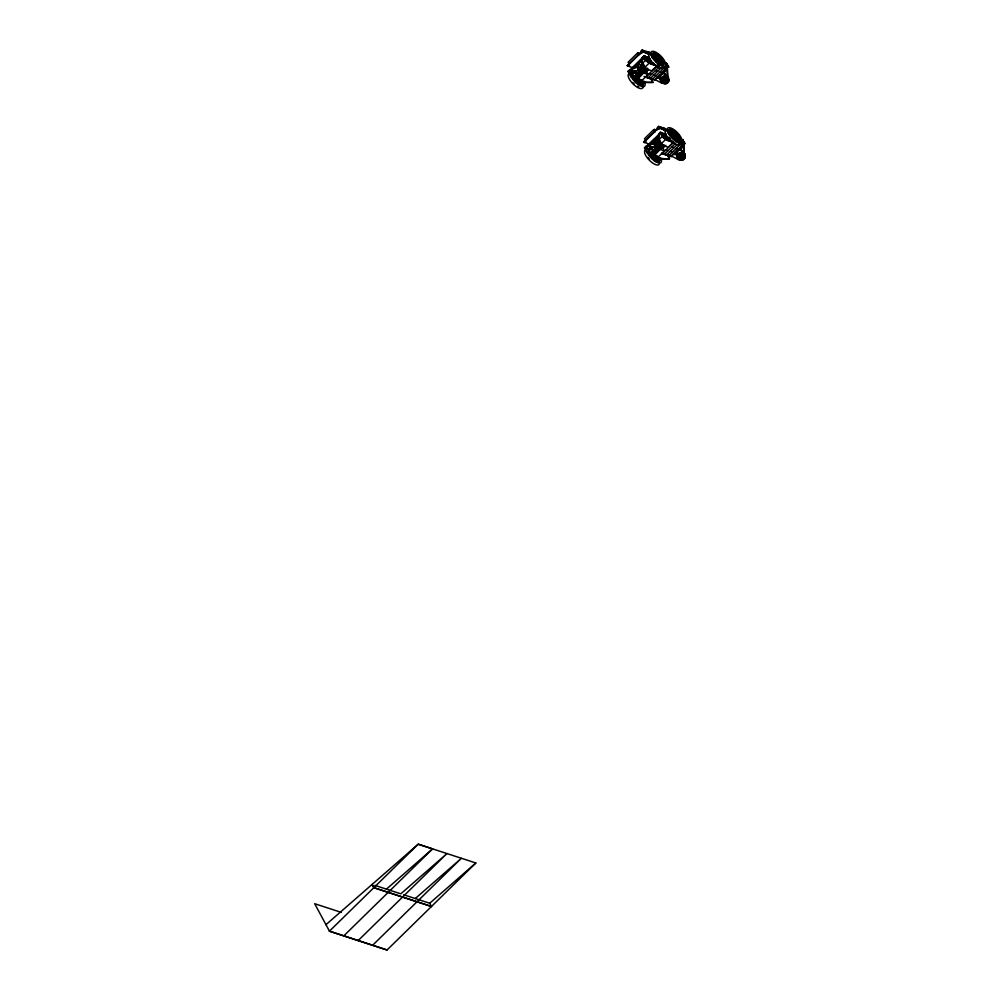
<?xml version="1.0" encoding="UTF-8"?>
<svg xmlns="http://www.w3.org/2000/svg" width="1000" height="1000" viewBox="0 0 1000 1000"><rect width="100%" height="100%" fill="white"/><g stroke="black" fill="none" stroke-linecap="round" stroke-linejoin="round"><path stroke-width="1.5" d="M629.6 69.825L630.825 70.1L629.6 69.825L628.15 71.562L630.812 76.575C637.013 81.062 645.225 82.75 653.062 82.375L650.85 79.088M669.463 158.787L667.537 155.2L669.463 158.787C661.637 159.15 653.413 157.463 647.212 152.988L644.55 147.9L646.012 146.225L646.938 146.788M630.025 69.737L635.625 70.912A6.375 4.713 -71.9 0 0 641.612 65.037L642.562 57.987L630.65 70.5M642.237 57.7L643.012 58.388L642.325 57.65M646.425 146.137L652.025 147.325A6.375 4.713 -71.9 0 0 658.025 141.438L659.262 134.938L658.637 134.1M661.9 82.65L662.763 83.35L660.675 80.125A4 2.963 -71.9 0 1 661.612 74.4A4 2.963 -71.9 0 1 665.938 74.975L668.312 77.912L667.163 77.7L665.65 74.875A4 2.963 -71.9 0 0 663.763 73.362L661.325 74.312L659.9 77.138A4 2.963 -71.9 0 0 660.387 80.037L661.9 83.225L654.975 79.575M662.188 82.312L662.513 82.425A2.812 1.087 45.6 0 0 665.337 83.5M647.487 152.562L648.438 152.812L647.725 152.513M667.738 76.875L667.163 77.7M668.125 77.263L667.188 65.963M682.05 151.275L684.712 154.312L683.575 154.1L682.05 151.275A4 2.963 -71.9 0 0 680.163 149.762L677.738 150.712L676.312 153.537A4 2.963 -71.9 0 0 676.8 156.438L678.312 159.25L679.463 159.462M630.363 70.4L635.337 70.825A6.375 4.713 -71.9 0 0 641.338 64.95L642.85 58.537M652.025 147.325L651.737 147.225A6.375 4.713 -71.9 0 0 657.738 141.35L658.975 134.838M629.513 65.425L628.263 65.213L628.438 66.188M638.8 63.612C643.075 58.1 636.763 65.763 638.7 62.763M646 57.55L645.4 57.062M658.413 129.288L657.788 128.95L658.662 127.863L666.675 130.475M659.062 128.512L658.475 127.513L643.675 142.025L648.913 144.012M659.488 128.525L658.05 128.463L643.863 142.375M671.838 133.475C670.188 138.763 681.25 140.25 674.188 134.562A2.125 0.825 45.6 0 1 673.875 133.475L673.913 133.312A2.125 0.825 45.6 0 1 675.113 133.387A2.125 0.825 45.6 0 1 675.638 134.887L675.1 135.412A2.125 0.825 45.6 0 0 674.562 133.925A2.125 0.825 45.6 0 0 673.462 133.725M682.862 144.188A2.362 0.912 45.6 0 1 682.288 145.438L680.088 147.775M650.837 78.662L645.225 76.712M667.237 155.062L663.075 153.537M660.575 61.95C656.875 63.875 652.513 54.15 658.05 58.4A2.125 0.825 45.6 0 0 658.325 58.55M659.762 61.925C658.825 53.038 650.925 58.487 659.45 62.062M637.263 64.638C634.975 63.738 637.45 69.188 638.737 67.8C633 59.887 640.8 67.6 637.863 67.85M635.475 66.862C635.775 64.35 631.15 71.162 635.125 66.862M638.538 62.9C636.538 65.875 644.05 57.987 637.25 63.5M657.7 78.238C658.725 77.287 662.038 75.612 657.412 78.15M665.65 70.45C662.038 73.138 665.2 73.15 665.5 70.375M651.888 143.262C644.45 146.7 656.575 142.413 649.762 144.625M654.587 139.288L654.925 139.913L656.462 137.863L655.212 140.013L656.762 138.012L653.875 139.575M674.1 154.637C675.138 153.763 678.375 151.9 673.825 154.55M680.312 148.2L680.65 148.825L682.1 146.875L680.938 148.925L682.387 147.012L680.662 148.212M631.025 69.475L631.475 70.025M643.188 58.712L641.425 60.45L646.075 69.075L644.4 69.95L646.075 69.075M654.125 152.525C654.137 154.675 657.225 150.925 654.45 152.213M660.6 145.662L661.675 144.913L662.188 145.562M682.875 140.525A2.763 1.525 -28.4 0 1 683 140.188L683.05 139.512M663.238 67.237L668.737 67.013L666.7 63.612M683.025 140.137L684.85 143.7L678.325 143.625M666.525 63.288L668.45 67.3M651.862 158.512A2.15 0.838 45.6 0 1 651.538 157.312L651.637 157.188A2.15 0.838 45.6 0 1 652.738 157.387A2.15 0.838 45.6 0 1 653.312 158.713L653.275 158.887A2.15 0.838 45.6 0 1 652.613 159.05M659.212 58.525L659.212 58.525A2.125 0.825 45.6 0 1 658.587 58.65L659.912 61.612A2.125 0.825 45.6 0 1 659.55 61.363M636.875 64.538L638.162 67.987M651.875 142.662L649.987 144.65M663.162 77.825L663.775 77.075M629.338 64.787L627.888 65.013L628.062 66.162L627.263 65.625L642.075 51.112L650.088 53.725M641.45 51.725C643.025 54.9 642.638 48.837 641.625 52.875M634.438 67.737L634.45 66.925M634.038 70.537L636.688 74.837M645.65 141.075L644.287 141.412L644.45 142.25M645.5 142.312C647.2 140.15 642.425 142.537 645.075 142.525M666.488 130.125L658.9 127.675L657.625 128.75M652.013 141.438L653.612 140.963L657.275 147.887M651.012 147.113L650.325 147.162L653.1 151.237M654.95 156.6L654.3 156.475M683.9 153.488A1.975 0.762 45.6 0 0 683.125 152.938L682.775 152.775A1.975 0.762 45.6 0 0 682.45 154.075A1.975 0.762 45.6 0 0 684.725 155.725A1.975 0.762 45.6 0 0 684.262 153.863L684.525 153.663M666.462 63.388L663.962 62.475M666.538 64.75L666.612 64.538M637.987 53L638.475 55.338L637.987 53L640.487 53.812M640.775 51.337L642.138 50L643.65 50.487L644.9 52.838M627.45 65.975L642.262 51.463L650.275 54.075M647.675 53.637L646.825 51.513L648.45 53.637M646.637 51.712L647.412 51.712M648.162 51.95L647.475 51.988L649.087 54.212M642.275 57.9C644.2 57.6 643.637 51.6 646.787 60.925L650.913 63.663L658.05 66M629.775 70.15L628.475 71.425L631.737 76.575M630.05 69.812L643.875 56.337L646.5 61.212L650.612 63.95L659.188 66.75M649.05 53.762L648.413 52.038L649.75 54.325M648.9 52.2L648.225 52.225M648.962 52.462L650.688 54.375M649.65 52.438L650.225 53.675M648.587 54.062L647.663 51.788M650.2 52.875L650.725 53.837M649.825 54.462L649.163 52.275M650.088 54.55L648.538 53.788M635.025 70.612L632.112 73.463L634.362 77.625L642.237 80.188L648.05 74.488L645.812 70.325M642.663 63.137L646.538 59.337M630.812 76.575L631.638 76.287M646.5 61.212L647.262 60.95M654.338 53.75L655.075 53.025M652.387 57.938L653.125 57.213A7.963 3.088 45.6 0 1 658.05 54.638A7.963 3.088 45.6 0 1 663.512 64.775A7.963 3.088 45.6 0 1 653.138 57.213L653 57.162A2.125 0.825 45.6 0 1 652.463 56.6M634.7 75.8L643.3 67.375L647.6 68.775L639.212 77.588L634.7 75.8L639.212 77.588M634.913 76.188L643.512 67.763L647.812 69.162M653.288 58.225L654.013 57.775A2.125 0.825 45.6 0 1 655.438 58.925A2.125 0.825 45.6 0 1 654.912 59.45L654.762 59.413A2.125 0.825 45.6 0 1 653.55 58.688M640.975 81.425L641.938 80.475L634.062 77.912L633.1 78.863L644.938 82.575L653.062 82.375M634.362 77.625L636.3 75.725M644.9 67.3L649.75 62.538L652.375 63.4M636.138 75.987L638.175 75.075L638.7 76.062L637.5 77.25L636.138 75.987L637.5 77.25M638.138 74.025L640.175 73.1L640.713 74.1L639.5 75.287L638.138 74.025L639.5 75.287M640.588 71.612L642.625 70.7L643.162 71.7L641.95 72.888L640.588 71.612L641.95 72.888M642.6 69.65L644.625 68.737L645.163 69.737L643.962 70.925L642.6 69.65L643.8 68.475L645.475 68.5M650.037 62.263L651.012 61.3L648.775 57.15L647.8 58.1L650.037 62.263L653.975 63.537M655.062 57.587L655.675 56.625A2.125 0.825 45.6 0 0 654.463 55.2M656.213 57.237A2.125 0.825 45.6 0 0 656.35 56.363L656.225 56.087A2.125 0.825 45.6 0 0 654.712 54.45A2.125 0.825 45.6 0 0 654.712 55.587L654.887 55.888A2.125 0.825 45.6 0 0 656.213 57.237L656.438 57.025M636.962 76.25L638.175 75.075M638.962 74.287L640.175 73.1M641.413 71.888L642.625 70.7M636.675 76.975L638.7 76.062M638.675 75.013L640.713 74.1M641.125 72.613L643.162 71.7M643.138 70.65L645.163 69.737M657.4 57.237A2.125 0.825 45.6 0 1 658.162 57.525L658.7 56.988A2.125 0.825 45.6 0 1 659.237 58.487M645.4 70.25L647.463 68.225M658.263 58.2L658.05 58.4A2.125 0.825 45.6 0 1 657.475 57.075L657.513 56.913A2.125 0.825 45.6 0 1 658.7 56.988M639 77.2L647.6 68.775M657.487 59.75L655.65 58.725L654.887 59.462A2.125 0.825 45.6 0 0 653.475 58.312M657.663 59.662L659.762 60.062M636.438 82.688A2.15 0.838 45.6 0 0 636.862 82.487L636.912 82.312A2.15 0.838 45.6 0 0 636.337 80.988L635.575 81.725A3.237 1.262 45.6 0 0 636.213 82.25M656.388 61.325L657.15 60.587M645.312 72.987L648.4 69.963M660.225 59.787L659.55 60.275A2.125 0.825 45.6 0 0 660.975 61.425L661.237 61.537A2.125 0.825 45.6 0 0 661.988 61.062A2.125 0.825 45.6 0 0 660.3 59.8L660.062 59.75A2.125 0.825 45.6 0 0 659.55 60.275L659.762 60.338A2.125 0.825 45.6 0 1 661.438 61.6L661.988 61.062M639.4 84.75A2.15 0.838 45.6 0 0 639.7 84.975A2.15 0.838 45.6 0 0 639.688 83.812L639.513 83.525A2.15 0.838 45.6 0 0 638.175 82.163L637.425 82.9A3.237 1.262 45.6 0 0 638.513 82.688L638.725 82.475A2.15 0.838 45.6 0 0 639.65 83.912L639.925 84.188A2.15 0.838 45.6 0 0 640.225 84.438M659.975 64.538A2.125 0.825 45.6 0 1 658.763 63.113L658.625 62.838A2.125 0.825 45.6 0 1 658.763 61.962L658.975 61.75M659.312 62.287L660.125 61.413M659.525 62.3L659.85 61.75A2.112 0.812 45.6 0 0 660.763 63.188L661.038 63.463A2.112 0.812 45.6 0 0 662.638 64.287A2.125 0.825 45.6 0 0 661.438 62.575L660.863 62.125M657.625 65.113L651.8 70.812L643.925 68.25M644.587 76.575A2.362 0.912 45.6 0 0 645.7 77.225L657.013 66.137A2.362 0.912 45.6 0 1 655.9 65.487M642.725 80.712L641.45 81.975A7.963 3.088 45.6 0 1 642.087 83.425M662.588 61.262L663.325 60.538M642.175 85.675A7.963 3.088 45.6 0 0 642.638 82.9L643.375 82.175A7.963 3.088 45.6 0 1 640.088 84.637A7.963 3.088 45.6 0 1 632.537 77.387M647.913 77.95L659.225 66.862M650.138 78.675L661.45 67.588L667.387 69.525L665.588 69.325L654.575 80.125L645.7 77.225M652.35 79.4L663.662 68.312M659.587 75.025L656.488 78.062L659.875 75.113M665.475 69.262L662.362 72.3L665.75 69.35M660.387 80.412L662.562 82.15L661.963 82.762M665.65 74.875L667.875 77.438M667.562 77.375C668.225 75.5 669.412 78.888 667.463 77.412L666.5 65.113M668.062 76.975L667.45 77.787L665.938 74.975M662.463 83.413L662.975 82.662M655.713 130.363L653.65 129.688L644.525 138.637L645.6 140.625M654.388 129.4L654.875 131.738L654.388 129.4L656.888 130.213M657.175 127.737L658.538 126.4L660.05 126.888M659.538 128.5L660.9 127.175L662.4 127.662L663.662 130M663.812 128.112L663.037 128.112L665 130.463M658.688 134.3C660.612 134 660.05 128 663.188 137.325L667.312 140.062L673.025 141.925M646.45 146.225L659.075 134.512M664.562 128.35L663.875 128.387L665.413 130.475M658.787 134.688L659.638 135.037L658.962 134.388L647.05 146.9L646.188 146.55L644.887 147.825L647.513 152.7L651.625 155.438M658.975 134.012L660.275 132.738L665.938 134.588M665.312 128.6L664.625 128.625L666.35 130.525M665.375 128.863L665.888 129.825A9.963 3.875 45.6 0 0 670.875 140.963A9.963 3.875 45.6 0 0 680.113 142.725M654.887 143.775C653.675 147.725 651.488 134.125 655.138 144.2C653.45 145.363 651.513 139.95 654.212 140.4M665.662 130.562L664.812 128.438M651.438 147.012L648.525 149.863L650.763 154.025L658.637 156.588L664.463 150.887L662.212 146.725M658.088 140.488L662.938 135.738M674.163 142.688L667.025 140.35L663.188 137.325M670.738 130.15L671.475 129.425M670.438 131.463A2.125 0.825 45.6 0 1 670.575 131.375L671.112 130.85A2.125 0.825 45.6 0 1 672.625 132.487L672.75 132.762A2.125 0.825 45.6 0 1 672.625 133.637L674.188 134.562M668.8 134.338L669.538 133.613A7.963 3.088 45.6 0 1 674.45 131.037A7.963 3.088 45.6 0 1 679.912 141.175A7.963 3.088 45.6 0 1 669.538 133.625M651.112 152.2L659.712 143.775L664 145.175L655.612 154L651.112 152.2L653.975 153.138M651.325 152.6L659.912 144.175L664.212 145.575M669.613 134.6L670.413 134.175A2.125 0.825 45.6 0 1 671.838 135.325L673.925 135.725L672.05 135.125L670.537 136.337M648.375 153.175L649.5 155.262L650.475 154.312L658.35 156.875L657.375 157.825M650.763 154.025L653.75 151.2L655.113 152.463L653.9 153.65L652.537 152.387L653.9 153.65M654.538 150.425L656.575 149.512L657.113 150.5L655.9 151.688L654.538 150.425L655.9 151.688M657 148.012L659.025 147.1L659.562 148.1L658.363 149.288L657 148.012L658.363 149.288M660.212 144.875L659 146.05L660.362 147.325L661.562 146.137L660.212 144.875L661.562 146.137M660.325 144.65L666.15 138.938L663.913 134.787M667.412 137.713L665.175 133.55L664.2 134.5L666.438 138.663L667.412 137.713L670.037 138.562M671.475 133.988L672.6 133.35L674.4 134.35M671.475 134.425L671.688 133.775M672.6 133.35L671.938 133.537M670.575 131.375A2.125 0.825 45.6 0 1 672.075 133.012L672.212 133.3A2.125 0.825 45.6 0 1 672.288 133.55L672.837 133.425M657.825 148.287L659.025 147.1M659.825 146.325L661.038 145.137M671.65 134.975L671.688 134.225M653.075 153.375L655.113 152.463M655.075 151.412L657.113 150.5M657.537 149.012L659.562 148.1M655.275 139.288L659.538 147.05L660.738 145.863M671.975 135.6L671.862 134.762M672.425 136.237L672.188 135.387M676.312 138.012L674.663 134.6M664 145.175L655.612 154M672.987 136.875L672.65 136.037M674.075 136.062L676.162 136.463M651.975 158.125L652.738 157.387M672.513 137.587A2.112 0.825 45.6 0 1 672.8 137.725L673.55 136.988M673.6 137.45L677.262 138.512M662.738 148.375L665.825 145.35M677.525 138.525A2.125 0.825 45.6 0 0 677.837 138L678.388 137.463A2.125 0.825 45.6 0 0 676.7 136.2L675.413 137.2A2.125 0.825 45.6 0 0 675.675 137.487M653.825 159.3L654.587 158.562A2.15 0.838 45.6 0 1 655.913 159.925L656.1 160.212A2.15 0.838 45.6 0 1 656.1 161.375A2.15 0.838 45.6 0 1 654.587 159.725L654.45 159.438A2.15 0.838 45.6 0 1 654.587 158.562M674.488 138.975A2.125 0.825 45.6 0 1 674.625 138.9L675.375 138.162M654.912 159.088L655.675 158.338A2.15 0.838 45.6 0 1 656.988 158.938L657.288 159.188A2.15 0.838 45.6 0 1 658.487 160.9A2.15 0.838 45.6 0 1 656.875 160.062L656.587 159.787A2.15 0.838 45.6 0 1 655.675 158.338M676.137 139.525A2.112 0.812 45.6 0 1 675.725 138.688L676.538 137.812M675.725 138.688L676.25 138.15A2.112 0.812 45.6 0 0 677.163 139.588L677.45 139.863A2.112 0.812 45.6 0 0 679.038 140.688L678.487 141.213A2.112 0.812 45.6 0 1 677.487 140.85M673.05 142.463L668.2 147.213L661.637 145.075M661.45 153.312A2.362 0.912 45.6 0 0 662.1 153.625L673.413 142.537M679.725 136.938L678.45 138.2A7.963 3.088 45.6 0 1 679.087 139.65M676.125 141.688L676.675 141.163A2.125 0.825 45.6 0 0 676.675 140.013L676.5 139.713A2.125 0.825 45.6 0 0 675.163 138.363A2.125 0.825 45.6 0 0 675.037 139.238L675.163 139.512A2.125 0.825 45.6 0 0 676.675 141.163M664.312 154.35L675.638 143.262M649.5 155.262L661.637 158.7M666.538 155.075L676.912 144.913M668.75 155.8L680.062 144.713L683.8 145.925L681.988 145.725L670.975 156.525L662.1 153.625M674.963 152.262L678.263 149.025M682.288 145.438L681.988 145.725A2.362 0.912 45.6 0 0 682.825 145.438M672.55 154.55L676.275 151.512M683.45 145.287L683.863 153.812L684.95 154.088L682.337 151.375A4 2.963 -71.9 0 0 678.012 150.8A4 2.963 -71.9 0 0 677.075 156.525L678.3 159.625L670.05 155.262M678.312 159.05L678.587 158.713A1.975 0.762 45.6 0 1 678.55 156.925M683.575 154.1L684.15 153.238M678.363 159.162L678.625 158.812A1.975 0.762 45.6 0 0 680.812 159.45M683.962 153.775L684.513 153.112M684.463 153.387L683.85 154.188L682.337 151.375M678.875 159.812L676.8 156.438M343.762 935.913L432.562 848.888L418.225 844.188L325.925 924.725M358.113 940.625L446.925 853.6L400.812 893.825L374.95 885.4M372.55 945.35L461.35 858.325L415.262 898.538M387.05 950L475.85 862.975L418.225 844.188L329.412 931.213L387.05 950L329.487 931.137M386.438 889.137L432.512 848.938M403.7 894.775L429.7 903.25L475.85 862.975M641.637 52.062L643 51.725L642.05 52.488M642.387 58.288L643.025 58.125M655.275 140.137L655.562 141.05L655.55 140.238M651.05 78.95L651.263 78.812A2.763 1.512 -28.3 0 1 651.95 78.475M667.45 155.35L667.675 155.213A2.763 1.512 -28.3 0 1 668.363 154.875L668.487 154.825M654.45 151.7L655.113 151.537M628.475 65.775L627.263 65.625M631.587 71.55L630.837 71.513M638.237 76.787L639.312 75.738L638 76.4M662.475 145.488L660.812 146.35L662.487 145.5L658.575 138.225M638.55 80.2L637.05 79.388M683.363 141.575L683.025 140.95M630.087 69.612L630.825 70.1M646.488 146.012L647.225 146.512M665.55 153.8L664.925 153.463M663.525 66.963L668.737 67.013M679.925 143.363L685.15 143.412M661.35 158.975L669.175 159.062M681.75 142.162L681.475 141.55M676.625 136.188L676.462 136.15A2.125 0.825 45.6 0 0 675.95 136.675A2.125 0.825 45.6 0 0 675.462 136.85M670.625 136.35L670.775 136.387A2.125 0.825 45.6 0 0 671.287 135.863A2.125 0.825 45.6 0 0 669.875 134.713L669.688 134.625M651.225 78.838L644.05 76.5M667.638 155.238L661.875 153.363M644.488 50.763L646 51.262L647.262 53.6L645.75 53.113M660.462 57.112L661.25 57.65M643.863 55.912L648.35 57.362M663.812 62.375L666.762 63.362M643.737 55.975L648.388 57.4M645.288 56.8L648.112 57.725M642.4 57.287L643.15 57.538M655.462 70.55L657.688 71.275M659.9 72L662.113 72.725M629.538 66.65L632.5 67.613M649.463 73.537L651.675 74.262M653.9 74.987L656.112 75.713M642.8 72.775L648.05 74.488M628.237 71.175L632.513 72.525M628.188 71.275L634.15 73.263M628.138 71.45L633.812 73.463M628.175 71.662L633.837 73.5M661.912 82.85L662.763 83.125M665.938 130.512L664.35 130L663.238 127.912M660.138 132.375L666.2 134.262M658.8 133.688L659.55 133.938M666.438 138.663L670.375 139.938M671.862 146.95L674.087 147.675M676.3 148.4L678.525 149.125M659.538 147.05L660.362 147.325M643.675 142.025L644.463 142.562M665.863 149.938L668.088 150.662M670.3 151.387L672.525 152.113M659.212 149.175L664.463 150.887M644.675 147.537L648.925 148.925M644.587 147.675L650.55 149.662M644.55 147.787L650.212 149.7M644.55 147.963L648.825 149.45M431.45 906.488L373.825 887.7L372.075 884.463L373.85 887.663L431.45 906.488L429.7 903.25M341.238 912.375L314.688 903.713L329.5 931.237M638.475 55.338L637.25 53.288L628.125 62.225L629.2 64.225M640.575 80.45A2.15 0.838 45.6 0 1 641.425 81.25A2.15 0.838 45.6 0 1 640.662 81.725L640.4 81.613A2.15 0.838 45.6 0 1 638.975 80.45M657.562 157.363A2.15 0.838 45.6 0 1 657.825 157.65A2.15 0.838 45.6 0 1 657.075 158.125L656.8 158.012A2.15 0.838 45.6 0 1 655.375 156.85A2.15 0.838 45.6 0 1 655.438 156.5M653.75 57.663L653.825 57.7A2.125 0.825 45.6 0 0 653 58.137A2.125 0.825 45.6 0 0 653.263 58.425M670.15 134.062L670.225 134.1A2.125 0.825 45.6 0 0 669.4 134.537A2.125 0.825 45.6 0 0 671.087 135.8L671.325 135.85A2.125 0.825 45.6 0 0 671.838 135.325M659.762 62.362L660.9 63.113A2.125 0.825 45.6 0 1 662 64.55M676.162 138.775L677.3 139.512A2.125 0.825 45.6 0 1 678.487 141.213M666.188 76.325L665.675 76.1A2.812 1.087 45.6 0 0 664.987 77.588A2.812 1.087 45.6 0 0 667.913 80.25A2.812 1.087 45.6 0 0 668.6 78.763M665.537 76.388L664.912 76.112A3.475 1.35 45.6 0 0 664.062 77.938A3.475 1.35 45.6 0 0 667.675 81.225A3.475 1.35 45.6 0 0 668.525 79.388M666.938 76.9L667.275 77.562M662.337 81.412L662.288 80.588M663.5 137.2L663.787 137.525M683.337 153.3L683.625 153.825M680.175 153.475L679.837 153.325A4.037 1.562 45.6 0 0 680 157.05A4.037 1.562 45.6 0 0 684.475 158.512M679.562 154.225L679.237 154.075A3.9 1.512 45.6 0 0 678.162 155.887A3.9 1.512 45.6 0 0 681.875 159.625A3.9 1.512 45.6 0 0 683.587 158.463M662.362 134.7L662.212 134.662M646.475 150.4L646.513 149.913M631.138 76.312L635.225 79.037M629.963 73.475L630.1 73.513M653.637 56.712L653.825 56.875A2.125 0.825 45.6 0 0 655.138 57.45A2.125 0.825 45.6 0 0 654.225 56.025L653.95 55.75A2.125 0.825 45.6 0 0 652.35 54.925A2.125 0.825 45.6 0 0 653.538 56.625M670.037 133.112L670.238 133.275A2.125 0.825 45.6 0 0 671.538 133.863A2.125 0.825 45.6 0 0 670.625 132.425L670.35 132.15A2.125 0.825 45.6 0 0 668.75 131.325A2.125 0.825 45.6 0 0 669.938 133.025M656.225 160.487L656.05 160.312A2.15 0.838 45.6 0 1 655.125 158.875A2.15 0.838 45.6 0 1 655.588 158.963M647.237 60.838L646.787 60.862M630.05 73.55L630.188 73.6A9.963 3.862 45.6 0 0 639.8 85.588A9.963 3.862 45.6 0 0 644.013 81.137M667 76.938L664.15 76.388A3.9 1.512 45.6 0 0 663.075 78.2A3.9 1.512 45.6 0 0 666.775 81.938A3.9 1.512 45.6 0 0 668.5 80.787M683.413 153.338L681.95 152.787A3.475 1.35 45.6 0 1 683.3 153.775M677.075 156.525L678.962 158.55M630.125 73.637L629.637 73.475M656.038 156.363L656.963 158.075M665.938 66.812L667.387 69.525M647.225 51.9L648.263 53.837M646.825 51.513L647.95 53.587M647.513 58.375L649.188 61.5M642.138 50L643.4 52.337M641.6 61.638L645.512 68.9M683.575 141.312L684.85 143.7M642.25 65.125L643.363 67.213M643.8 68.475L644.338 69.463M643.425 69.925L643.962 70.925M682.337 143.212L683.8 145.925M638.875 62.888L642.562 69.75M640.638 66.85L642.113 69.6M641.8 70.438L642.337 71.425M637.987 65.188L640.938 70.675M637.35 65.812L640.312 71.3M682.625 151.088L684.287 153.887L683.662 143.8M637.775 69.662L639.25 72.412M639.35 72.838L639.888 73.838M637.35 74.8L637.875 75.8M635.037 70.912L636.525 73.65M665.562 128.675L666.6 130.612M660.9 127.175L662.15 129.512M631.825 73.75L634.062 77.912M658.538 126.4L659.8 128.737M660.275 132.738L662.9 137.613M653.65 129.688L654.725 131.688M658 138.05L661.912 145.3M658.65 141.525L659.775 143.613M654.825 139.137L658.525 146M658.2 146.838L658.737 147.825M657.35 147.075L653.65 140.213L653.012 140.838L656.712 147.7M654.175 146.062L655.65 148.812M655.75 149.238L656.287 150.238M650.713 145.938L654.287 152.2M648.225 150.15L650.475 154.312M666.275 68.312L665.588 69.325A2.362 0.912 45.6 0 0 666.213 69.338M674.488 139.775L674.625 140.05A2.125 0.825 45.6 0 0 675.013 140.638M637.5 83.575L637.638 83.85A2.15 0.838 45.6 0 0 638.038 84.45M641.988 81.438L642.638 82.9M640.2 80.85L640.562 81.675M658.4 157.838L659.038 159.3L659.775 158.575A7.963 3.088 45.6 0 1 656.5 161.038A7.963 3.088 45.6 0 1 648.938 153.787M682.65 140.525A2.763 1.525 -28.4 0 1 682.825 139.863M667.275 155.025A2.763 1.512 -28.3 0 1 668.425 154.462M684.587 156.475A3.9 1.512 45.6 0 1 683.637 158.525A3.9 1.512 45.6 0 1 679.6 154.838A3.9 1.512 45.6 0 1 680.55 152.787M681.25 153.1A3.9 1.512 45.6 0 1 682.013 153.588M684.488 155.113A3.475 1.35 45.6 0 1 684.438 157.713A3.475 1.35 45.6 0 1 680.6 154.562A3.475 1.35 45.6 0 1 681.325 152.513M684.65 154.613A2.812 1.087 45.6 0 1 684.613 156.725A2.812 1.087 45.6 0 1 681.5 154.175A2.812 1.087 45.6 0 1 682.087 152.5L682.588 152.725A2.812 1.087 45.6 0 1 683.688 153.525M681.8 159.562A2.812 1.087 45.6 0 1 678.675 158.55A2.812 1.087 45.6 0 1 678.562 155.95M682.8 159.438A3.475 1.35 45.6 0 1 679.25 158.512A3.475 1.35 45.6 0 1 678.275 154.875M671.663 155.5A2.362 0.912 45.6 0 1 670.975 156.525M658.487 159.825A7.963 3.088 45.6 0 1 658.75 161.075M668.612 130.1A7.963 3.088 45.6 0 1 676.012 133.763A7.963 3.088 45.6 0 1 679.725 141.312M659.038 159.3A7.963 3.088 45.6 0 1 657.663 162.262M672.8 137.725A2.125 0.825 45.6 0 1 673.288 138.6M661.213 159.362A9.963 3.862 45.6 0 1 656.2 162A9.963 3.862 45.6 0 1 646.862 151.55M659.312 164.088A9.963 3.862 45.6 0 1 649.362 160.238A9.963 3.862 45.6 0 1 645.413 150.05M672.8 141.488A7.963 3.088 45.6 0 1 671.237 140.213M669.775 138.737A7.963 3.088 45.6 0 1 668.512 137.162M649.175 158.925A7.963 3.088 45.6 0 1 647.913 157.338M678.388 137.463A2.125 0.825 45.6 0 1 677.638 137.938L677.375 137.825A2.125 0.825 45.6 0 1 675.95 136.675L676.162 136.738A2.125 0.825 45.6 0 1 677.837 138M679.038 140.688A2.125 0.825 45.6 0 0 677.85 138.975L677.262 138.525A2.125 0.825 45.6 0 1 677.087 138.475L676.825 138.363A2.125 0.825 45.6 0 1 676.55 138.2M673.45 138.9A2.125 0.825 45.6 0 0 673.875 138.688L673.913 138.525A2.125 0.825 45.6 0 0 673.337 137.2A2.112 0.825 45.6 0 0 672.237 137L672.15 137.113A2.112 0.825 45.6 0 0 672.125 137.5M672.625 133.637A2.125 0.825 45.6 0 1 671.287 132.287L671.112 132A2.125 0.825 45.6 0 1 671.112 130.85M675.55 135.013A2.125 0.825 45.6 0 1 674.45 134.8M655.2 158.488A3.237 1.262 45.6 0 1 653.462 158.837M652.825 158.438A3.237 1.262 45.6 0 1 651.6 157.312M651.425 157.637A2.15 0.838 45.6 0 1 652.2 157.912A2.15 0.838 45.6 0 1 652.575 158.512M654.963 161.425A2.15 0.838 45.6 0 1 654.438 160.85M654.225 160.55A2.15 0.838 45.6 0 1 654.038 160.25L653.913 159.975A2.15 0.838 45.6 0 1 654.038 159.088A2.15 0.838 45.6 0 1 655.375 160.45L655.55 160.75A2.15 0.838 45.6 0 1 655.788 161.513M656.925 161.05A2.15 0.838 45.6 0 1 656.625 160.837M671.213 133.412A2.125 0.825 45.6 0 1 670.75 132.825L670.575 132.525A2.125 0.825 45.6 0 1 670.438 132.25M669.4 133.562A2.125 0.825 45.6 0 1 668.45 132.4M668.425 131.862A2.125 0.825 45.6 0 1 669.8 132.688L670.088 132.95A2.125 0.825 45.6 0 1 670.575 133.55M675.837 141.475A2.125 0.825 45.6 0 1 675.537 141.213M674.625 138.9A2.125 0.825 45.6 0 1 675.95 140.25L676.137 140.538A2.125 0.825 45.6 0 1 676.338 141.475M654.987 158.7A3.237 1.262 45.6 0 1 653.238 159.05M652.613 158.65A3.237 1.262 45.6 0 1 651.388 157.525M667.288 77.125A2.812 1.087 45.6 0 1 667.8 77.65M664.188 82.387A1.975 0.762 45.6 0 1 662.962 83.025A1.975 0.762 45.6 0 1 661.612 80.512M667.95 81.487A4.037 1.562 45.6 0 1 666.162 82.675A4.037 1.562 45.6 0 1 662.325 78.8A4.037 1.562 45.6 0 1 663.438 76.925M667.312 82.675A3.9 1.512 45.6 0 1 663.337 81.638A3.9 1.512 45.6 0 1 662.25 77.562M662.525 82.413A2.812 1.087 45.6 0 1 661.413 79.538M666.325 83.45A3.475 1.35 45.6 0 1 662.85 82.112A3.475 1.35 45.6 0 1 661.475 78.55M666.462 67.787A2.362 0.912 45.6 0 1 665.888 69.037M655.387 79.5A2.362 0.912 45.6 0 1 654.575 80.125M651.75 56.487A7.963 3.088 45.6 0 1 658.088 55.975A7.963 3.088 45.6 0 1 662.763 65.5A7.963 3.088 45.6 0 0 662.688 63.25M635.95 82.55A2.15 0.838 45.6 0 1 635.675 82.413A2.15 0.838 45.6 0 1 635.462 82.112M635.175 81.538A2.15 0.838 45.6 0 1 635.138 80.913L635.237 80.787A2.15 0.838 45.6 0 1 636.337 80.988M639.113 84.5A2.15 0.838 45.6 0 1 638.188 83.325L638.05 83.038A2.15 0.838 45.6 0 1 638.175 82.163M651.675 54.237A7.963 3.088 45.6 0 1 653.8 54.288M643.112 86.487A9.963 3.862 45.6 0 1 633.9 84.738A9.963 3.862 45.6 0 1 629.012 73.65M663.713 66.325A9.963 3.875 45.6 0 1 653.538 63.663A9.963 3.875 45.6 0 1 650.75 53.25M638.763 86.888A7.963 3.088 45.6 0 1 637.337 86.25M634.237 84A7.963 3.088 45.6 0 1 632.775 82.513M658.763 61.962A2.125 0.825 45.6 0 1 660.088 63.312L660.275 63.612A2.125 0.825 45.6 0 1 660.487 64.538M656.562 62.362A2.125 0.825 45.6 0 0 657.475 62.287L657.513 62.125A2.125 0.825 45.6 0 0 656.938 60.8A2.112 0.825 45.6 0 0 655.837 60.6L655.738 60.712A2.112 0.825 45.6 0 0 655.9 61.625M638.725 82.475A3.237 1.262 45.6 0 1 637.638 82.688A2.15 0.838 45.6 0 0 637.5 82.775M636.425 82.037A3.237 1.262 45.6 0 1 635.788 81.512A2.15 0.838 45.6 0 0 635.513 81.375M635.788 81.512A2.15 0.838 45.6 0 1 636.287 82.387M637.638 82.688A2.15 0.838 45.6 0 1 638.975 84.05L639.15 84.35A2.15 0.838 45.6 0 1 639.275 84.625M638.938 82.487A2.15 0.838 45.6 0 1 639.45 82.675M661.438 61.6A2.125 0.825 45.6 0 1 660.688 62.062M658.162 57.525A2.125 0.825 45.6 0 1 658.65 58.388M655.812 56.9A2.125 0.825 45.6 0 1 655.888 57.55M655.375 57.55A2.125 0.825 45.6 0 1 654.562 56.725M652.525 55.65A2.125 0.825 45.6 0 1 653.4 56.275L653.688 56.55A2.125 0.825 45.6 0 1 654.35 57.438M658.863 64.538A2.125 0.825 45.6 0 1 658.4 63.938M658.512 62.713A2.125 0.825 45.6 0 1 659.55 63.85L659.725 64.138A2.125 0.825 45.6 0 1 659.862 64.425M661.087 64.45A2.112 0.812 45.6 0 1 660.5 63.987M659.963 63.425A2.112 0.812 45.6 0 1 659.55 62.838M635.163 67.5L636.1 67.65L635.163 67.5M635.438 67.6L635.438 67.6M638.638 64.1L639.575 64.25L638.663 63.987M651.562 143.9L652.5 144.05L651.562 143.9M651.85 144L651.85 144M645.625 57.763L646.237 58.388L645.65 57.737M663.475 136.862L664.087 137.475L663.5 136.825M645.013 59.337L645.8 59.062L645.013 59.337M645.188 59.662L645.975 59.387L645.188 59.662M661.587 136.062L662.375 135.8L661.587 136.062M666.312 128.925L666.312 128.925M666.725 76.537L666.375 76.375A1.975 0.762 45.6 0 0 666.338 78.062A1.975 0.762 45.6 0 0 668.625 79.075A1.975 0.762 45.6 0 0 666.725 76.537M640.875 82.775L640.588 82.537A2.15 0.838 45.6 0 0 639.275 81.938A2.15 0.838 45.6 0 0 640.188 83.387L640.475 83.663A2.15 0.838 45.6 0 0 642.075 84.5A2.15 0.838 45.6 0 0 640.875 82.775M668.25 133.2A9.963 3.875 45.6 0 0 681.237 142.662A9.963 3.875 45.6 0 0 674.412 129.975A9.963 3.875 45.6 0 0 668.25 133.2M651.838 56.8A9.963 3.875 45.6 0 0 664.837 66.263A9.963 3.875 45.6 0 0 658.012 53.575A9.963 3.875 45.6 0 0 651.838 56.8"/></g></svg>
